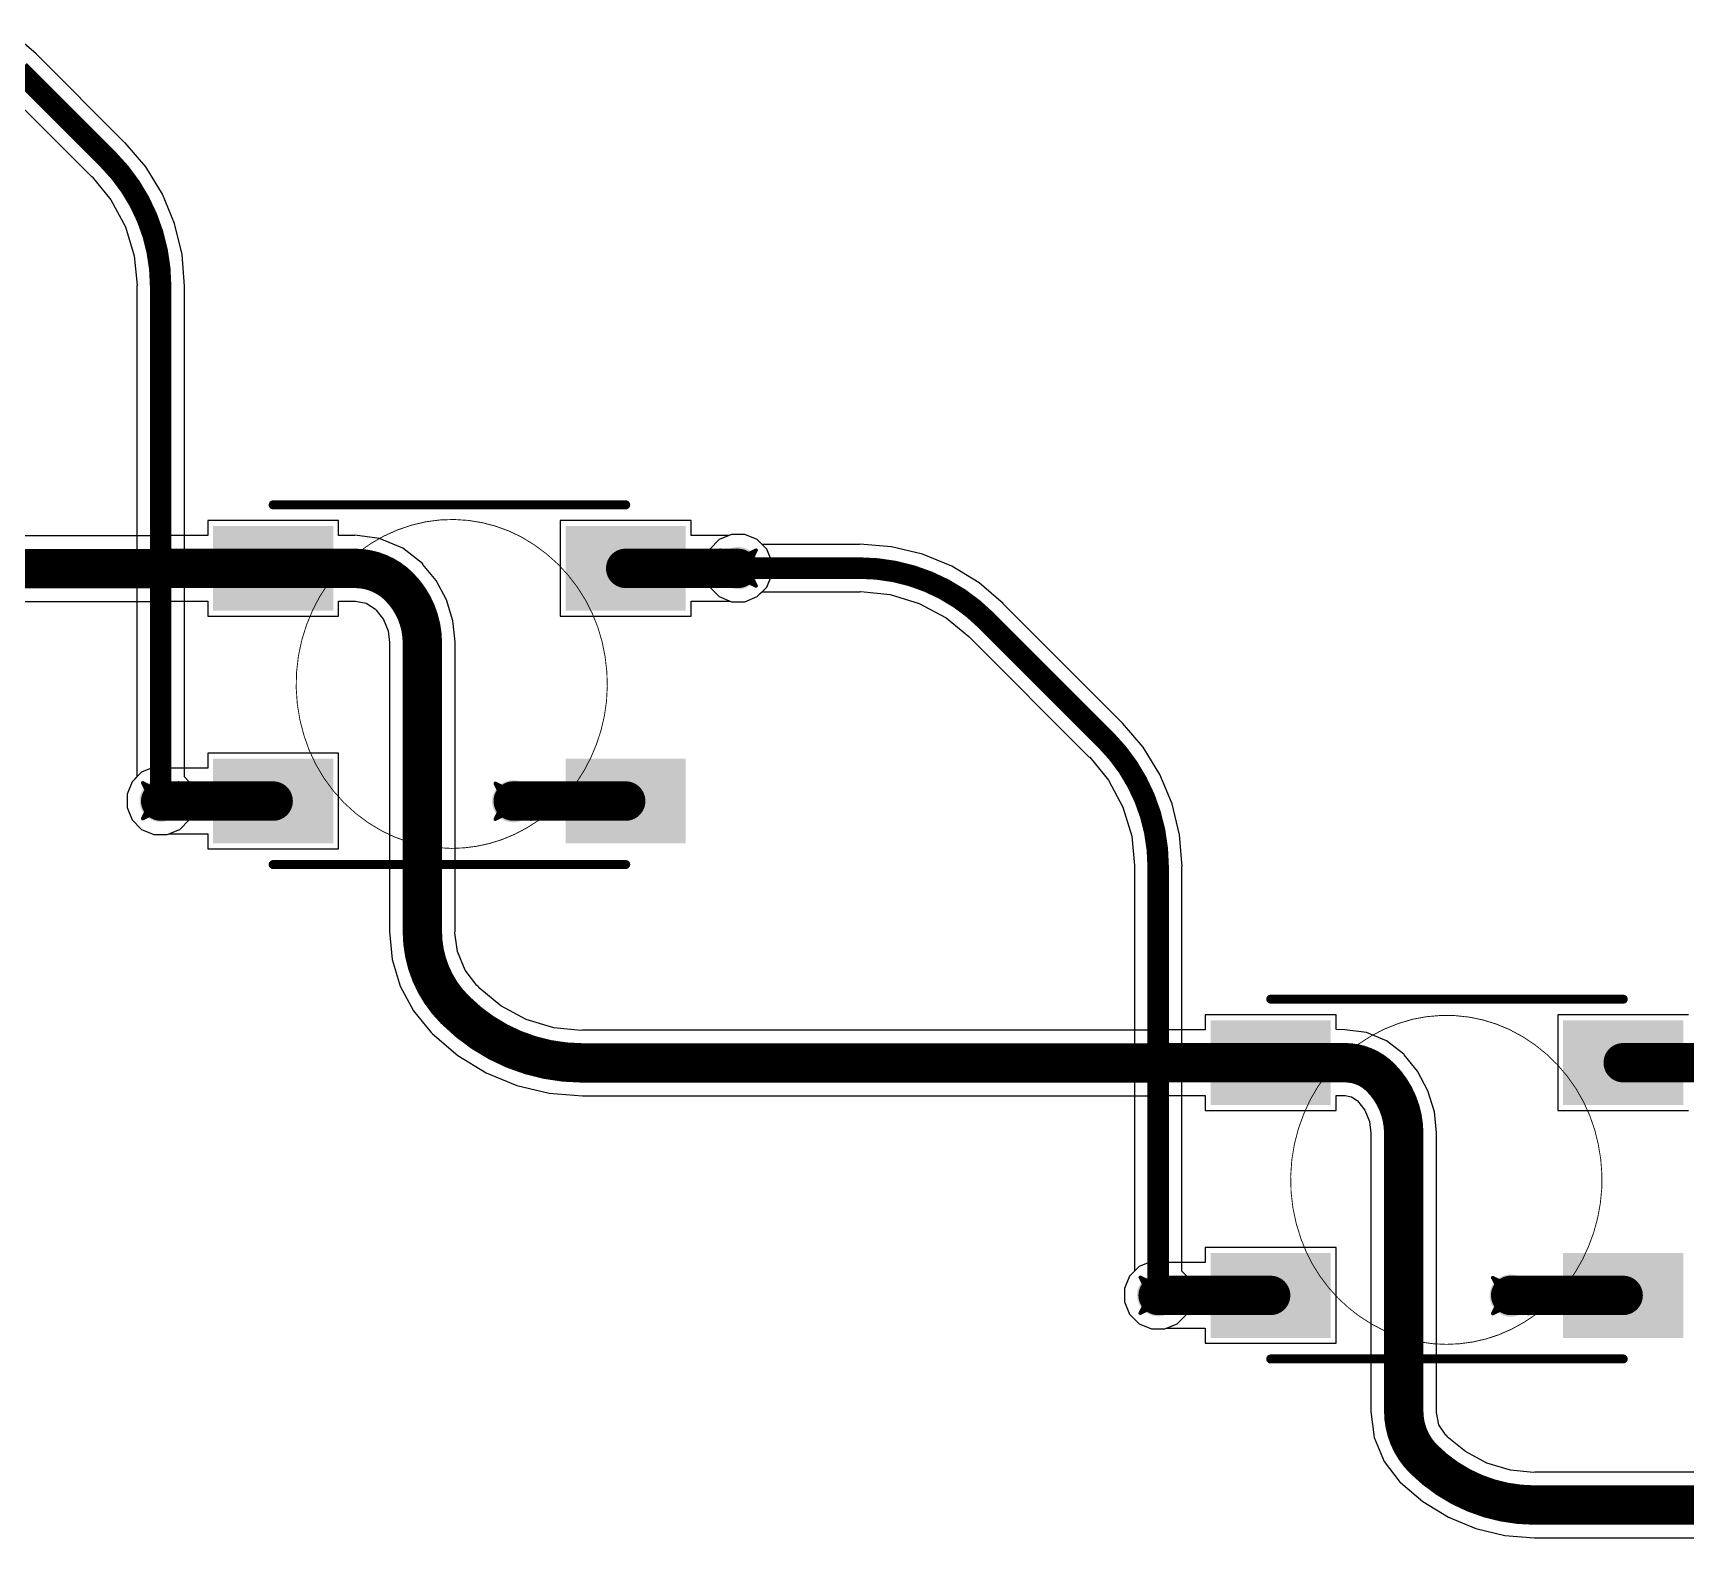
# Model space of a CAD drawing. Header units: inches. Extents: x -11 to 1110, y -7 to 455.
# Drawn here: x 523.94 to 547.38, y 185.82 to 207.16 of the extents above; entities that cross this region are included whole.
import ezdxf

# ---------------------------------------------------------------- set-up
doc = ezdxf.new("R2010")
doc.units = ezdxf.units.IN
for name, color, linetype in [('Bottom Layer', 5, 'Continuous'), ('Drill Drawing', 1, 'Continuous'), ('Mechanical 7', 56, 'Continuous'), ('Top Layer', 1, 'Continuous'), ('Top Overlay', 2, 'Continuous'), ('Top Paste', 8, 'Continuous'), ('Top Solder', 216, 'Continuous'), ('Via Holes', 16, 'Continuous')]:
    doc.layers.add(name, color=color, linetype=linetype)

msp = doc.modelspace()

# ---------------------------------------------------------------- hatches: boundary and pattern name
at = {"layer": 'Bottom Layer'}
h = msp.add_hatch(color=5, dxfattribs=at)
edge = h.paths.add_edge_path()
edge.add_arc((533.943, 199.577), 0.3, 0, 360)
h = msp.add_hatch(color=5, dxfattribs=at)
edge = h.paths.add_edge_path()
edge.add_arc((525.751, 196.277), 0.3, 0, 360)
h = msp.add_hatch(color=5, dxfattribs=at)
edge = h.paths.add_edge_path()
edge.add_arc((530.751, 196.27), 0.3, 0, 360)
h = msp.add_hatch(color=5, dxfattribs=at)
edge = h.paths.add_edge_path()
edge.add_arc((539.899, 189.266), 0.3, 0, 360)
h = msp.add_hatch(color=5, dxfattribs=at)
edge = h.paths.add_edge_path()
edge.add_arc((544.899, 189.26), 0.3, 0, 360)
at = {"layer": 'Top Layer'}
for points in [[(526.597, 200.073), (528.097, 200.073), (528.097, 199.073), (526.597, 199.073)], [(533.097, 199.073), (531.597, 199.073), (531.597, 200.073), (533.097, 200.073)], [(526.597, 196.773), (528.097, 196.773), (528.097, 195.773), (526.597, 195.773)], [(531.597, 196.773), (533.097, 196.773), (533.097, 195.773), (531.597, 195.773)], [(540.745, 193.063), (542.245, 193.063), (542.245, 192.063), (540.745, 192.063)], [(547.245, 192.063), (545.745, 192.063), (545.745, 193.063), (547.245, 193.063)], [(540.745, 189.763), (542.245, 189.763), (542.245, 188.763), (540.745, 188.763)], [(545.745, 189.763), (547.245, 189.763), (547.245, 188.763), (545.745, 188.763)]]:
    msp.add_hatch(color=1, dxfattribs=at).paths.add_polyline_path(points)
h = msp.add_hatch(color=1, dxfattribs=at)
edge = h.paths.add_edge_path()
edge.add_arc((533.943, 199.577), 0.3, 0, 360)
h = msp.add_hatch(color=1, dxfattribs=at)
edge = h.paths.add_edge_path()
edge.add_arc((525.751, 196.277), 0.3, 0, 360)
h = msp.add_hatch(color=1, dxfattribs=at)
edge = h.paths.add_edge_path()
edge.add_arc((530.751, 196.27), 0.3, 0, 360)
h = msp.add_hatch(color=1, dxfattribs=at)
edge = h.paths.add_edge_path()
edge.add_arc((539.899, 189.266), 0.3, 0, 360)
h = msp.add_hatch(color=1, dxfattribs=at)
edge = h.paths.add_edge_path()
edge.add_arc((544.899, 189.26), 0.3, 0, 360)
at = {"layer": 'Top Paste'}
for points in [[(526.597, 200.073), (528.097, 200.073), (528.097, 199.073), (526.597, 199.073)], [(533.097, 199.073), (531.597, 199.073), (531.597, 200.073), (533.097, 200.073)], [(526.597, 196.773), (528.097, 196.773), (528.097, 195.773), (526.597, 195.773)], [(531.597, 196.773), (533.097, 196.773), (533.097, 195.773), (531.597, 195.773)], [(540.745, 193.063), (542.245, 193.063), (542.245, 192.063), (540.745, 192.063)], [(547.245, 192.063), (545.745, 192.063), (545.745, 193.063), (547.245, 193.063)], [(540.745, 189.763), (542.245, 189.763), (542.245, 188.763), (540.745, 188.763)], [(545.745, 189.763), (547.245, 189.763), (547.245, 188.763), (545.745, 188.763)]]:
    msp.add_hatch(color=8, dxfattribs=at).paths.add_polyline_path(points)
at = {"layer": 'Top Solder'}
for points in [[(526.495, 200.175), (528.199, 200.175), (528.199, 198.972), (526.495, 198.972)], [(533.199, 198.972), (531.495, 198.972), (531.495, 200.175), (533.199, 200.175)], [(526.495, 196.875), (528.199, 196.875), (528.199, 195.672), (526.495, 195.672)], [(531.495, 196.875), (533.199, 196.875), (533.199, 195.672), (531.495, 195.672)], [(540.643, 193.165), (542.346, 193.165), (542.346, 191.961), (540.643, 191.961)], [(547.346, 191.961), (545.643, 191.961), (545.643, 193.165), (547.346, 193.165)], [(540.643, 189.865), (542.346, 189.865), (542.346, 188.661), (540.643, 188.661)], [(545.643, 189.865), (547.346, 189.865), (547.346, 188.661), (545.643, 188.661)]]:
    msp.add_hatch(color=216, dxfattribs=at).paths.add_polyline_path(points)
at = {"layer": 'Via Holes'}
h = msp.add_hatch(color=7, dxfattribs=at)
edge = h.paths.add_edge_path()
edge.add_arc((533.943, 199.577), 0.15, 0, 360)
h = msp.add_hatch(color=7, dxfattribs=at)
edge = h.paths.add_edge_path()
edge.add_arc((525.751, 196.277), 0.15, 0, 360)
h = msp.add_hatch(color=7, dxfattribs=at)
edge = h.paths.add_edge_path()
edge.add_arc((530.751, 196.27), 0.15, 0, 360)
h = msp.add_hatch(color=7, dxfattribs=at)
edge = h.paths.add_edge_path()
edge.add_arc((539.899, 189.266), 0.15, 0, 360)
h = msp.add_hatch(color=7, dxfattribs=at)
edge = h.paths.add_edge_path()
edge.add_arc((544.899, 189.26), 0.15, 0, 360)

# ---------------------------------------------------------------- linework, layer by layer
at = {"layer": 'Bottom Layer'}
for p, q in [((523.986, 206.87), (523.643, 207.164)), ((523.984, 206.869), (523.986, 206.87)), ((525.245, 205.608), (523.984, 206.869)), ((523.508, 206.393), (524.769, 205.132)), ((525.247, 205.609), (525.245, 205.608)), ((525.541, 205.266), (525.247, 205.609)), ((524.769, 205.132), (524.782, 205.123)), ((525.777, 204.881), (525.541, 205.266)), ((524.782, 205.123), (525.047, 204.8)), ((525.047, 204.8), (525.251, 204.418)), ((525.95, 204.463), (525.777, 204.881)), ((526.055, 204.024), (525.95, 204.463)), ((525.251, 204.418), (525.377, 204.004)), ((525.377, 204.004), (525.418, 203.588)), ((526.09, 203.574), (526.055, 204.024)), ((525.418, 203.588), (525.415, 203.574)), ((525.415, 203.574), (525.415, 196.616)), ((526.088, 196.616), (526.088, 203.574)), ((526.088, 203.574), (526.09, 203.574)), ((533.672, 199.982), (533.538, 199.847)), ((533.848, 200.055), (533.672, 199.982)), ((534.038, 200.055), (533.848, 200.055)), ((534.213, 199.982), (534.038, 200.055)), ((534.282, 199.913), (534.213, 199.982)), ((533.538, 199.847), (533.465, 199.672)), ((535.666, 199.913), (534.282, 199.913)), ((536.117, 199.88), (535.666, 199.916)), ((535.666, 199.916), (535.666, 199.913)), ((536.556, 199.775), (536.117, 199.88)), ((536.973, 199.602), (536.556, 199.775)), ((533.465, 199.672), (533.465, 199.482)), ((537.359, 199.366), (536.973, 199.602)), ((533.465, 199.482), (533.538, 199.306)), ((533.538, 199.306), (533.672, 199.172)), ((537.702, 199.073), (537.359, 199.366)), ((533.672, 199.172), (533.848, 199.099)), ((533.848, 199.099), (534.038, 199.099)), ((534.038, 199.099), (534.213, 199.172)), ((534.213, 199.172), (534.282, 199.24)), ((534.282, 199.24), (535.666, 199.24)), ((535.666, 199.24), (535.681, 199.243)), ((535.681, 199.243), (536.097, 199.202)), ((536.097, 199.202), (536.511, 199.076)), ((536.511, 199.076), (536.893, 198.872)), ((537.7, 199.071), (537.702, 199.073)), ((539.393, 197.378), (537.7, 199.071)), ((536.893, 198.872), (537.216, 198.607)), ((537.216, 198.607), (537.224, 198.595)), ((537.224, 198.595), (538.917, 196.902)), ((539.395, 197.38), (539.393, 197.378)), ((539.688, 197.036), (539.395, 197.38)), ((539.924, 196.651), (539.688, 197.036)), ((538.917, 196.902), (538.93, 196.894)), ((538.93, 196.894), (539.195, 196.57)), ((525.346, 196.547), (525.274, 196.372)), ((525.415, 196.616), (525.346, 196.547)), ((526.156, 196.547), (526.088, 196.616)), ((526.229, 196.372), (526.156, 196.547)), ((539.195, 196.57), (539.399, 196.189)), ((540.097, 196.234), (539.924, 196.651)), ((525.274, 196.372), (525.274, 196.182)), ((526.229, 196.182), (526.229, 196.372)), ((540.203, 195.794), (540.097, 196.234)), ((525.274, 196.182), (525.346, 196.006)), ((525.346, 196.006), (525.481, 195.872)), ((526.022, 195.872), (526.156, 196.006)), ((526.156, 196.006), (526.229, 196.182)), ((539.399, 196.189), (539.524, 195.775)), ((525.481, 195.872), (525.656, 195.799)), ((525.656, 195.799), (525.846, 195.799)), ((525.846, 195.799), (526.022, 195.872)), ((539.524, 195.775), (539.565, 195.359)), ((540.238, 195.344), (540.203, 195.794)), ((539.565, 195.359), (539.562, 195.344)), ((539.562, 195.344), (539.562, 189.605)), ((540.236, 189.605), (540.236, 195.344)), ((540.236, 195.344), (540.238, 195.344)), ((539.494, 189.537), (539.421, 189.361)), ((539.562, 189.605), (539.494, 189.537)), ((540.304, 189.537), (540.236, 189.605)), ((540.377, 189.361), (540.304, 189.537)), ((539.421, 189.361), (539.421, 189.171)), ((540.377, 189.171), (540.377, 189.361)), ((539.421, 189.171), (539.494, 188.996)), ((539.494, 188.996), (539.629, 188.861)), ((540.17, 188.861), (540.304, 188.996)), ((540.304, 188.996), (540.377, 189.171)), ((539.629, 188.861), (539.804, 188.789)), ((539.804, 188.789), (539.994, 188.789)), ((539.994, 188.789), (540.17, 188.861))]:
    msp.add_line(p, q, dxfattribs=at)
for points in [[(523.746, 206.631, 0.305, 0.305, 0), (525.007, 205.37, 0.305, 0.305, 0)], [(525.007, 205.37, 0.305, 0.305, -0.198912), (525.751, 203.574, 0.305, 0.305, 0)], [(525.751, 196.277, 0.305, 0.305, 0), (525.751, 203.574, 0.305, 0.305, 0)], [(533.943, 199.577, 0.305, 0.305, 0), (535.666, 199.577, 0.305, 0.305, 0)], [(535.666, 199.577, 0.305, 0.305, -0.198912), (537.462, 198.833, 0.305, 0.305, 0)], [(537.462, 198.833, 0.305, 0.305, 0), (539.155, 197.14, 0.305, 0.305, 0)], [(539.155, 197.14, 0.305, 0.305, -0.198912), (539.899, 195.344, 0.305, 0.305, 0)], [(539.899, 189.266, 0.305, 0.305, 0), (539.899, 195.344, 0.305, 0.305, 0)]]:
    msp.add_lwpolyline(points, format="xyseb", dxfattribs=at)
for points in [[(524.931, 205.37, 0.152, 0.152, 1), (525.084, 205.37, 0.152, 0.152, 1)], [(524.931, 205.37, 0.152, 0.152, 1), (525.084, 205.37, 0.152, 0.152, 1)], [(525.675, 203.574, 0.152, 0.152, 1), (525.828, 203.574, 0.152, 0.152, 1)], [(525.675, 203.574, 0.152, 0.152, 1), (525.828, 203.574, 0.152, 0.152, 1)], [(533.866, 199.577, 0.152, 0.152, 1), (534.019, 199.577, 0.152, 0.152, 1)], [(535.59, 199.577, 0.152, 0.152, 1), (535.743, 199.577, 0.152, 0.152, 1)], [(535.59, 199.577, 0.152, 0.152, 1), (535.743, 199.577, 0.152, 0.152, 1)], [(537.386, 198.833, 0.152, 0.152, 1), (537.539, 198.833, 0.152, 0.152, 1)], [(537.386, 198.833, 0.152, 0.152, 1), (537.539, 198.833, 0.152, 0.152, 1)], [(539.079, 197.14, 0.152, 0.152, 1), (539.231, 197.14, 0.152, 0.152, 1)], [(539.079, 197.14, 0.152, 0.152, 1), (539.231, 197.14, 0.152, 0.152, 1)], [(525.675, 196.277, 0.152, 0.152, 1), (525.828, 196.277, 0.152, 0.152, 1)], [(539.823, 195.344, 0.152, 0.152, 1), (539.975, 195.344, 0.152, 0.152, 1)], [(539.823, 195.344, 0.152, 0.152, 1), (539.975, 195.344, 0.152, 0.152, 1)], [(539.823, 189.266, 0.152, 0.152, 1), (539.975, 189.266, 0.152, 0.152, 1)]]:
    msp.add_lwpolyline(points, format="xyseb", close=True, dxfattribs=at)
at = {"layer": 'Drill Drawing'}
for points in [[(533.689, 199.831, 0.0508, 0.0508, 0), (533.943, 199.704, 0.0508, 0.0508, 0)], [(533.689, 199.831, 0.0508, 0.0508, 0), (533.816, 199.577, 0.0508, 0.0508, 0)], [(533.943, 199.704, 0.0508, 0.0508, 0), (534.197, 199.831, 0.0508, 0.0508, 0)], [(534.07, 199.577, 0.0508, 0.0508, 0), (534.197, 199.831, 0.0508, 0.0508, 0)], [(533.689, 199.323, 0.0508, 0.0508, 0), (533.816, 199.577, 0.0508, 0.0508, 0)], [(534.07, 199.577, 0.0508, 0.0508, 0), (534.197, 199.323, 0.0508, 0.0508, 0)], [(533.689, 199.323, 0.0508, 0.0508, 0), (533.943, 199.45, 0.0508, 0.0508, 0)], [(533.943, 199.45, 0.0508, 0.0508, 0), (534.197, 199.323, 0.0508, 0.0508, 0)], [(525.497, 196.531, 0.0508, 0.0508, 0), (525.751, 196.404, 0.0508, 0.0508, 0)], [(525.497, 196.531, 0.0508, 0.0508, 0), (525.624, 196.277, 0.0508, 0.0508, 0)], [(525.751, 196.404, 0.0508, 0.0508, 0), (526.005, 196.531, 0.0508, 0.0508, 0)], [(525.878, 196.277, 0.0508, 0.0508, 0), (526.005, 196.531, 0.0508, 0.0508, 0)], [(530.497, 196.524, 0.0508, 0.0508, 0), (530.751, 196.397, 0.0508, 0.0508, 0)], [(530.497, 196.524, 0.0508, 0.0508, 0), (530.624, 196.27, 0.0508, 0.0508, 0)], [(530.751, 196.397, 0.0508, 0.0508, 0), (531.005, 196.524, 0.0508, 0.0508, 0)], [(530.878, 196.27, 0.0508, 0.0508, 0), (531.005, 196.524, 0.0508, 0.0508, 0)], [(525.497, 196.023, 0.0508, 0.0508, 0), (525.624, 196.277, 0.0508, 0.0508, 0)], [(525.878, 196.277, 0.0508, 0.0508, 0), (526.005, 196.023, 0.0508, 0.0508, 0)], [(530.497, 196.016, 0.0508, 0.0508, 0), (530.624, 196.27, 0.0508, 0.0508, 0)], [(530.878, 196.27, 0.0508, 0.0508, 0), (531.005, 196.016, 0.0508, 0.0508, 0)], [(525.497, 196.023, 0.0508, 0.0508, 0), (525.751, 196.15, 0.0508, 0.0508, 0)], [(525.751, 196.15, 0.0508, 0.0508, 0), (526.005, 196.023, 0.0508, 0.0508, 0)], [(530.497, 196.016, 0.0508, 0.0508, 0), (530.751, 196.143, 0.0508, 0.0508, 0)], [(530.751, 196.143, 0.0508, 0.0508, 0), (531.005, 196.016, 0.0508, 0.0508, 0)], [(539.645, 189.52, 0.0508, 0.0508, 0), (539.899, 189.393, 0.0508, 0.0508, 0)], [(539.645, 189.52, 0.0508, 0.0508, 0), (539.772, 189.266, 0.0508, 0.0508, 0)], [(539.899, 189.393, 0.0508, 0.0508, 0), (540.153, 189.52, 0.0508, 0.0508, 0)], [(540.026, 189.266, 0.0508, 0.0508, 0), (540.153, 189.52, 0.0508, 0.0508, 0)], [(544.645, 189.514, 0.0508, 0.0508, 0), (544.899, 189.387, 0.0508, 0.0508, 0)], [(544.645, 189.514, 0.0508, 0.0508, 0), (544.772, 189.26, 0.0508, 0.0508, 0)], [(544.899, 189.387, 0.0508, 0.0508, 0), (545.153, 189.514, 0.0508, 0.0508, 0)], [(545.026, 189.26, 0.0508, 0.0508, 0), (545.153, 189.514, 0.0508, 0.0508, 0)], [(539.645, 189.012, 0.0508, 0.0508, 0), (539.772, 189.266, 0.0508, 0.0508, 0)], [(540.026, 189.266, 0.0508, 0.0508, 0), (540.153, 189.012, 0.0508, 0.0508, 0)], [(544.645, 189.006, 0.0508, 0.0508, 0), (544.772, 189.26, 0.0508, 0.0508, 0)], [(545.026, 189.26, 0.0508, 0.0508, 0), (545.153, 189.006, 0.0508, 0.0508, 0)], [(539.645, 189.012, 0.0508, 0.0508, 0), (539.899, 189.139, 0.0508, 0.0508, 0)], [(539.899, 189.139, 0.0508, 0.0508, 0), (540.153, 189.012, 0.0508, 0.0508, 0)], [(544.645, 189.006, 0.0508, 0.0508, 0), (544.899, 189.133, 0.0508, 0.0508, 0)], [(544.899, 189.133, 0.0508, 0.0508, 0), (545.153, 189.006, 0.0508, 0.0508, 0)]]:
    msp.add_lwpolyline(points, format="xyseb", dxfattribs=at)
for points in [[(533.676, 199.831, 0.0254, 0.0254, 1), (533.701, 199.831, 0.0254, 0.0254, 1)], [(533.676, 199.831, 0.0254, 0.0254, 1), (533.701, 199.831, 0.0254, 0.0254, 1)], [(534.184, 199.831, 0.0254, 0.0254, 1), (534.209, 199.831, 0.0254, 0.0254, 1)], [(534.184, 199.831, 0.0254, 0.0254, 1), (534.209, 199.831, 0.0254, 0.0254, 1)], [(533.803, 199.577, 0.0254, 0.0254, 1), (533.828, 199.577, 0.0254, 0.0254, 1)], [(533.803, 199.577, 0.0254, 0.0254, 1), (533.828, 199.577, 0.0254, 0.0254, 1)], [(533.93, 199.704, 0.0254, 0.0254, 1), (533.955, 199.704, 0.0254, 0.0254, 1)], [(533.93, 199.704, 0.0254, 0.0254, 1), (533.955, 199.704, 0.0254, 0.0254, 1)], [(534.057, 199.577, 0.0254, 0.0254, 1), (534.082, 199.577, 0.0254, 0.0254, 1)], [(534.057, 199.577, 0.0254, 0.0254, 1), (534.082, 199.577, 0.0254, 0.0254, 1)], [(533.676, 199.323, 0.0254, 0.0254, 1), (533.701, 199.323, 0.0254, 0.0254, 1)], [(533.676, 199.323, 0.0254, 0.0254, 1), (533.701, 199.323, 0.0254, 0.0254, 1)], [(533.93, 199.45, 0.0254, 0.0254, 1), (533.955, 199.45, 0.0254, 0.0254, 1)], [(533.93, 199.45, 0.0254, 0.0254, 1), (533.955, 199.45, 0.0254, 0.0254, 1)], [(534.184, 199.323, 0.0254, 0.0254, 1), (534.209, 199.323, 0.0254, 0.0254, 1)], [(534.184, 199.323, 0.0254, 0.0254, 1), (534.209, 199.323, 0.0254, 0.0254, 1)], [(525.485, 196.531, 0.0254, 0.0254, 1), (525.51, 196.531, 0.0254, 0.0254, 1)], [(525.485, 196.531, 0.0254, 0.0254, 1), (525.51, 196.531, 0.0254, 0.0254, 1)], [(525.993, 196.531, 0.0254, 0.0254, 1), (526.018, 196.531, 0.0254, 0.0254, 1)], [(525.993, 196.531, 0.0254, 0.0254, 1), (526.018, 196.531, 0.0254, 0.0254, 1)], [(530.485, 196.524, 0.0254, 0.0254, 1), (530.51, 196.524, 0.0254, 0.0254, 1)], [(530.485, 196.524, 0.0254, 0.0254, 1), (530.51, 196.524, 0.0254, 0.0254, 1)], [(530.993, 196.524, 0.0254, 0.0254, 1), (531.018, 196.524, 0.0254, 0.0254, 1)], [(530.993, 196.524, 0.0254, 0.0254, 1), (531.018, 196.524, 0.0254, 0.0254, 1)], [(525.612, 196.277, 0.0254, 0.0254, 1), (525.637, 196.277, 0.0254, 0.0254, 1)], [(525.612, 196.277, 0.0254, 0.0254, 1), (525.637, 196.277, 0.0254, 0.0254, 1)], [(525.739, 196.404, 0.0254, 0.0254, 1), (525.764, 196.404, 0.0254, 0.0254, 1)], [(525.739, 196.404, 0.0254, 0.0254, 1), (525.764, 196.404, 0.0254, 0.0254, 1)], [(525.866, 196.277, 0.0254, 0.0254, 1), (525.891, 196.277, 0.0254, 0.0254, 1)], [(525.866, 196.277, 0.0254, 0.0254, 1), (525.891, 196.277, 0.0254, 0.0254, 1)], [(530.612, 196.27, 0.0254, 0.0254, 1), (530.637, 196.27, 0.0254, 0.0254, 1)], [(530.612, 196.27, 0.0254, 0.0254, 1), (530.637, 196.27, 0.0254, 0.0254, 1)], [(530.739, 196.397, 0.0254, 0.0254, 1), (530.764, 196.397, 0.0254, 0.0254, 1)], [(530.739, 196.397, 0.0254, 0.0254, 1), (530.764, 196.397, 0.0254, 0.0254, 1)], [(530.866, 196.27, 0.0254, 0.0254, 1), (530.891, 196.27, 0.0254, 0.0254, 1)], [(530.866, 196.27, 0.0254, 0.0254, 1), (530.891, 196.27, 0.0254, 0.0254, 1)], [(525.485, 196.023, 0.0254, 0.0254, 1), (525.51, 196.023, 0.0254, 0.0254, 1)], [(525.485, 196.023, 0.0254, 0.0254, 1), (525.51, 196.023, 0.0254, 0.0254, 1)], [(525.739, 196.15, 0.0254, 0.0254, 1), (525.764, 196.15, 0.0254, 0.0254, 1)], [(525.739, 196.15, 0.0254, 0.0254, 1), (525.764, 196.15, 0.0254, 0.0254, 1)], [(525.993, 196.023, 0.0254, 0.0254, 1), (526.018, 196.023, 0.0254, 0.0254, 1)], [(525.993, 196.023, 0.0254, 0.0254, 1), (526.018, 196.023, 0.0254, 0.0254, 1)], [(530.485, 196.016, 0.0254, 0.0254, 1), (530.51, 196.016, 0.0254, 0.0254, 1)], [(530.485, 196.016, 0.0254, 0.0254, 1), (530.51, 196.016, 0.0254, 0.0254, 1)], [(530.739, 196.143, 0.0254, 0.0254, 1), (530.764, 196.143, 0.0254, 0.0254, 1)], [(530.739, 196.143, 0.0254, 0.0254, 1), (530.764, 196.143, 0.0254, 0.0254, 1)], [(530.993, 196.016, 0.0254, 0.0254, 1), (531.018, 196.016, 0.0254, 0.0254, 1)], [(530.993, 196.016, 0.0254, 0.0254, 1), (531.018, 196.016, 0.0254, 0.0254, 1)], [(539.632, 189.52, 0.0254, 0.0254, 1), (539.658, 189.52, 0.0254, 0.0254, 1)], [(539.632, 189.52, 0.0254, 0.0254, 1), (539.658, 189.52, 0.0254, 0.0254, 1)], [(539.886, 189.393, 0.0254, 0.0254, 1), (539.912, 189.393, 0.0254, 0.0254, 1)], [(539.886, 189.393, 0.0254, 0.0254, 1), (539.912, 189.393, 0.0254, 0.0254, 1)], [(540.14, 189.52, 0.0254, 0.0254, 1), (540.166, 189.52, 0.0254, 0.0254, 1)], [(540.14, 189.52, 0.0254, 0.0254, 1), (540.166, 189.52, 0.0254, 0.0254, 1)], [(544.632, 189.514, 0.0254, 0.0254, 1), (544.658, 189.514, 0.0254, 0.0254, 1)], [(544.632, 189.514, 0.0254, 0.0254, 1), (544.658, 189.514, 0.0254, 0.0254, 1)], [(545.14, 189.514, 0.0254, 0.0254, 1), (545.166, 189.514, 0.0254, 0.0254, 1)], [(545.14, 189.514, 0.0254, 0.0254, 1), (545.166, 189.514, 0.0254, 0.0254, 1)], [(539.759, 189.266, 0.0254, 0.0254, 1), (539.785, 189.266, 0.0254, 0.0254, 1)], [(539.759, 189.266, 0.0254, 0.0254, 1), (539.785, 189.266, 0.0254, 0.0254, 1)], [(540.013, 189.266, 0.0254, 0.0254, 1), (540.039, 189.266, 0.0254, 0.0254, 1)], [(540.013, 189.266, 0.0254, 0.0254, 1), (540.039, 189.266, 0.0254, 0.0254, 1)], [(544.759, 189.26, 0.0254, 0.0254, 1), (544.785, 189.26, 0.0254, 0.0254, 1)], [(544.759, 189.26, 0.0254, 0.0254, 1), (544.785, 189.26, 0.0254, 0.0254, 1)], [(544.886, 189.387, 0.0254, 0.0254, 1), (544.912, 189.387, 0.0254, 0.0254, 1)], [(544.886, 189.387, 0.0254, 0.0254, 1), (544.912, 189.387, 0.0254, 0.0254, 1)], [(545.013, 189.26, 0.0254, 0.0254, 1), (545.039, 189.26, 0.0254, 0.0254, 1)], [(545.013, 189.26, 0.0254, 0.0254, 1), (545.039, 189.26, 0.0254, 0.0254, 1)], [(539.632, 189.012, 0.0254, 0.0254, 1), (539.658, 189.012, 0.0254, 0.0254, 1)], [(539.632, 189.012, 0.0254, 0.0254, 1), (539.658, 189.012, 0.0254, 0.0254, 1)], [(539.886, 189.139, 0.0254, 0.0254, 1), (539.912, 189.139, 0.0254, 0.0254, 1)], [(539.886, 189.139, 0.0254, 0.0254, 1), (539.912, 189.139, 0.0254, 0.0254, 1)], [(540.14, 189.012, 0.0254, 0.0254, 1), (540.166, 189.012, 0.0254, 0.0254, 1)], [(540.14, 189.012, 0.0254, 0.0254, 1), (540.166, 189.012, 0.0254, 0.0254, 1)], [(544.632, 189.006, 0.0254, 0.0254, 1), (544.658, 189.006, 0.0254, 0.0254, 1)], [(544.632, 189.006, 0.0254, 0.0254, 1), (544.658, 189.006, 0.0254, 0.0254, 1)], [(544.886, 189.133, 0.0254, 0.0254, 1), (544.912, 189.133, 0.0254, 0.0254, 1)], [(544.886, 189.133, 0.0254, 0.0254, 1), (544.912, 189.133, 0.0254, 0.0254, 1)], [(545.14, 189.006, 0.0254, 0.0254, 1), (545.166, 189.006, 0.0254, 0.0254, 1)], [(545.14, 189.006, 0.0254, 0.0254, 1), (545.166, 189.006, 0.0254, 0.0254, 1)]]:
    msp.add_lwpolyline(points, format="xyseb", close=True, dxfattribs=at)
at = {"layer": 'Mechanical 7'}
for points in [[(527.908, 198.982, 0.0127, 0.0127, -0.243193), (529.515, 200.234, 0.0127, 0.0127, 0)], [(529.515, 200.234, 0.0127, 0.0127, -0.169007), (530.869, 200.017, 0.0127, 0.0127, 0)], [(530.869, 200.017, 0.0127, 0.0127, -0.234516), (532.055, 198.319, 0.0127, 0.0127, 0)], [(527.785, 197.2, 0.0127, 0.0127, -0.188259), (527.908, 198.982, 0.0127, 0.0127, 0)], [(532.055, 198.319, 0.0127, 0.0127, -0.15212), (531.852, 196.888, 0.0127, 0.0127, 0)], [(528.887, 195.85, 0.0127, 0.0127, -0.198475), (527.785, 197.2, 0.0127, 0.0127, 0)], [(531.852, 196.888, 0.0127, 0.0127, -0.199389), (530.587, 195.725, 0.0127, 0.0127, 0)], [(529.878, 195.602, 0.0127, 0.0127, -0.122714), (528.887, 195.85, 0.0127, 0.0127, 0)], [(530.587, 195.725, 0.0127, 0.0127, -0.08608), (529.878, 195.602, 0.0127, 0.0127, 0)], [(541.967, 191.844, 0.0127, 0.0127, -0.242113), (543.513, 193.18, 0.0127, 0.0127, 0)], [(543.513, 193.18, 0.0127, 0.0127, -0.168872), (544.878, 193.035, 0.0127, 0.0127, 0)], [(544.878, 193.035, 0.0127, 0.0127, -0.236755), (546.142, 191.402, 0.0127, 0.0127, 0)], [(541.927, 190.059, 0.0127, 0.0127, -0.188743), (541.967, 191.844, 0.0127, 0.0127, 0)], [(546.142, 191.402, 0.0127, 0.0127, -0.151593), (546.004, 189.96, 0.0127, 0.0127, 0)], [(543.094, 188.769, 0.0127, 0.0127, -0.199439), (541.927, 190.059, 0.0127, 0.0127, 0)], [(546.004, 189.96, 0.0127, 0.0127, -0.208086), (544.727, 188.704, 0.0127, 0.0127, 0)], [(543.986, 188.569, 0.0127, 0.0127, -0.109224), (543.094, 188.769, 0.0127, 0.0127, 0)], [(544.727, 188.704, 0.0127, 0.0127, -0.090208), (543.986, 188.569, 0.0127, 0.0127, 0)]]:
    msp.add_lwpolyline(points, format="xyseb", dxfattribs=at)
for points in [[(529.511, 200.234, 0.00635, 0.00635, 1), (529.518, 200.234, 0.00635, 0.00635, 1)], [(529.511, 200.234, 0.00635, 0.00635, 1), (529.518, 200.234, 0.00635, 0.00635, 1)], [(530.866, 200.017, 0.00635, 0.00635, 1), (530.873, 200.017, 0.00635, 0.00635, 1)], [(530.866, 200.017, 0.00635, 0.00635, 1), (530.873, 200.017, 0.00635, 0.00635, 1)], [(527.905, 198.982, 0.00635, 0.00635, 1), (527.911, 198.982, 0.00635, 0.00635, 1)], [(527.905, 198.982, 0.00635, 0.00635, 1), (527.911, 198.982, 0.00635, 0.00635, 1)], [(532.052, 198.319, 0.00635, 0.00635, 1), (532.058, 198.319, 0.00635, 0.00635, 1)], [(532.052, 198.319, 0.00635, 0.00635, 1), (532.058, 198.319, 0.00635, 0.00635, 1)], [(527.781, 197.2, 0.00635, 0.00635, 1), (527.788, 197.2, 0.00635, 0.00635, 1)], [(527.781, 197.2, 0.00635, 0.00635, 1), (527.788, 197.2, 0.00635, 0.00635, 1)], [(531.849, 196.888, 0.00635, 0.00635, 1), (531.855, 196.888, 0.00635, 0.00635, 1)], [(531.849, 196.888, 0.00635, 0.00635, 1), (531.855, 196.888, 0.00635, 0.00635, 1)], [(528.884, 195.85, 0.00635, 0.00635, 1), (528.891, 195.85, 0.00635, 0.00635, 1)], [(528.884, 195.85, 0.00635, 0.00635, 1), (528.891, 195.85, 0.00635, 0.00635, 1)], [(529.875, 195.602, 0.00635, 0.00635, 1), (529.882, 195.602, 0.00635, 0.00635, 1)], [(529.875, 195.602, 0.00635, 0.00635, 1), (529.882, 195.602, 0.00635, 0.00635, 1)], [(530.584, 195.725, 0.00635, 0.00635, 1), (530.59, 195.725, 0.00635, 0.00635, 1)], [(530.584, 195.725, 0.00635, 0.00635, 1), (530.59, 195.725, 0.00635, 0.00635, 1)], [(543.51, 193.18, 0.00635, 0.00635, 1), (543.516, 193.18, 0.00635, 0.00635, 1)], [(543.51, 193.18, 0.00635, 0.00635, 1), (543.516, 193.18, 0.00635, 0.00635, 1)], [(544.874, 193.035, 0.00635, 0.00635, 1), (544.881, 193.035, 0.00635, 0.00635, 1)], [(544.874, 193.035, 0.00635, 0.00635, 1), (544.881, 193.035, 0.00635, 0.00635, 1)], [(541.964, 191.844, 0.00635, 0.00635, 1), (541.971, 191.844, 0.00635, 0.00635, 1)], [(541.964, 191.844, 0.00635, 0.00635, 1), (541.971, 191.844, 0.00635, 0.00635, 1)], [(546.139, 191.402, 0.00635, 0.00635, 1), (546.145, 191.402, 0.00635, 0.00635, 1)], [(546.139, 191.402, 0.00635, 0.00635, 1), (546.145, 191.402, 0.00635, 0.00635, 1)], [(541.924, 190.059, 0.00635, 0.00635, 1), (541.93, 190.059, 0.00635, 0.00635, 1)], [(541.924, 190.059, 0.00635, 0.00635, 1), (541.93, 190.059, 0.00635, 0.00635, 1)], [(546.001, 189.96, 0.00635, 0.00635, 1), (546.007, 189.96, 0.00635, 0.00635, 1)], [(546.001, 189.96, 0.00635, 0.00635, 1), (546.007, 189.96, 0.00635, 0.00635, 1)], [(543.091, 188.769, 0.00635, 0.00635, 1), (543.097, 188.769, 0.00635, 0.00635, 1)], [(543.091, 188.769, 0.00635, 0.00635, 1), (543.097, 188.769, 0.00635, 0.00635, 1)], [(543.982, 188.569, 0.00635, 0.00635, 1), (543.989, 188.569, 0.00635, 0.00635, 1)], [(543.982, 188.569, 0.00635, 0.00635, 1), (543.989, 188.569, 0.00635, 0.00635, 1)], [(544.723, 188.704, 0.00635, 0.00635, 1), (544.73, 188.704, 0.00635, 0.00635, 1)], [(544.723, 188.704, 0.00635, 0.00635, 1), (544.73, 188.704, 0.00635, 0.00635, 1)]]:
    msp.add_lwpolyline(points, format="xyseb", close=True, dxfattribs=at)
at = {"layer": 'Top Layer'}
for p, q in [((528.275, 200.251), (526.419, 200.251)), ((526.419, 200.251), (526.419, 200.04)), ((528.275, 200.04), (528.275, 200.251)), ((533.275, 200.251), (531.419, 200.251)), ((531.419, 200.251), (531.419, 198.896)), ((533.275, 200.04), (533.275, 200.251)), ((525.734, 200.036), (518.321, 200.036)), ((525.751, 200.04), (525.734, 200.036)), ((526.419, 200.04), (525.751, 200.04)), ((528.504, 200.04), (528.275, 200.04)), ((528.856, 199.996), (528.504, 200.042)), ((528.504, 200.042), (528.504, 200.04)), ((529.184, 199.86), (528.856, 199.996)), ((533.811, 200.04), (533.275, 200.04)), ((533.848, 200.055), (533.811, 200.04)), ((534.038, 200.055), (533.848, 200.055)), ((534.213, 199.982), (534.038, 200.055)), ((534.348, 199.847), (534.213, 199.982)), ((529.465, 199.644), (529.184, 199.86)), ((534.42, 199.672), (534.348, 199.847)), ((529.464, 199.642), (529.465, 199.644)), ((529.472, 199.63), (529.464, 199.642)), ((529.464, 199.642), (529.464, 199.642)), ((529.66, 199.401), (529.472, 199.63)), ((534.42, 199.482), (534.42, 199.672)), ((529.807, 199.126), (529.66, 199.401)), ((534.213, 199.172), (534.348, 199.306)), ((534.348, 199.306), (534.42, 199.482)), ((518.321, 199.104), (525.751, 199.104)), ((525.751, 199.104), (525.768, 199.107)), ((525.768, 199.107), (526.419, 199.107)), ((526.419, 199.107), (526.419, 198.896)), ((528.275, 198.896), (528.275, 199.107)), ((528.275, 199.107), (528.504, 199.107)), ((528.504, 199.107), (528.516, 199.109)), ((528.516, 199.109), (528.668, 199.079)), ((528.668, 199.079), (528.798, 198.993)), ((529.897, 198.828), (529.807, 199.126)), ((533.275, 198.896), (533.275, 199.107)), ((533.275, 199.107), (533.828, 199.107)), ((533.828, 199.107), (533.848, 199.099)), ((533.848, 199.099), (534.038, 199.099)), ((534.038, 199.099), (534.213, 199.172)), ((526.419, 198.896), (528.275, 198.896)), ((528.798, 198.993), (528.804, 198.983)), ((528.804, 198.983), (528.805, 198.983)), ((528.805, 198.983), (528.805, 198.983)), ((528.805, 198.983), (528.809, 198.98)), ((528.809, 198.98), (528.91, 198.848)), ((528.91, 198.848), (528.976, 198.689)), ((529.927, 198.531), (529.897, 198.828)), ((531.419, 198.896), (533.275, 198.896)), ((528.976, 198.689), (528.998, 198.524)), ((528.998, 198.524), (528.997, 198.518)), ((528.997, 198.518), (528.997, 194.423)), ((529.929, 198.518), (529.927, 198.531)), ((529.929, 194.423), (529.929, 198.518)), ((528.275, 196.951), (526.419, 196.951)), ((526.419, 196.951), (526.419, 196.74)), ((528.275, 195.596), (528.275, 196.951)), ((525.656, 196.755), (525.481, 196.682)), ((525.846, 196.755), (525.656, 196.755)), ((525.883, 196.74), (525.846, 196.755)), ((526.419, 196.74), (525.883, 196.74)), ((525.346, 196.547), (525.274, 196.372)), ((525.481, 196.682), (525.346, 196.547)), ((525.274, 196.372), (525.274, 196.182)), ((525.274, 196.182), (525.346, 196.006)), ((525.346, 196.006), (525.481, 195.872)), ((525.481, 195.872), (525.656, 195.799)), ((525.656, 195.799), (525.846, 195.799)), ((525.846, 195.799), (525.866, 195.807)), ((525.866, 195.807), (526.419, 195.807)), ((526.419, 195.807), (526.419, 195.596)), ((526.419, 195.596), (528.275, 195.596)), ((528.997, 194.423), (528.996, 194.423)), ((528.996, 194.423), (529.035, 194.028)), ((529.926, 194.406), (529.929, 194.423)), ((529.961, 194.138), (529.926, 194.406)), ((530.071, 193.873), (529.961, 194.138)), ((529.035, 194.028), (529.15, 193.647)), ((530.235, 193.659), (530.071, 193.873)), ((529.15, 193.647), (529.338, 193.297)), ((530.25, 193.649), (530.235, 193.659)), ((530.266, 193.633), (530.25, 193.649)), ((530.278, 193.615), (530.266, 193.633)), ((530.576, 193.37), (530.278, 193.615)), ((529.338, 193.297), (529.524, 193.07)), ((530.936, 193.178), (530.576, 193.37)), ((531.326, 193.059), (530.936, 193.178)), ((542.423, 193.241), (540.567, 193.241)), ((540.567, 193.241), (540.567, 193.029)), ((542.423, 193.034), (542.423, 193.241)), ((547.423, 193.241), (545.567, 193.241)), ((545.567, 193.241), (545.567, 191.885)), ((529.524, 193.07), (529.526, 193.067)), ((529.526, 193.067), (529.526, 193.067)), ((529.526, 193.067), (529.59, 192.989)), ((529.59, 192.989), (529.59, 192.989)), ((529.59, 192.989), (529.606, 192.974)), ((529.606, 192.974), (529.606, 192.974)), ((529.606, 192.974), (529.965, 192.667)), ((531.711, 193.022), (531.326, 193.059)), ((531.732, 193.026), (531.711, 193.022)), ((539.882, 193.026), (531.732, 193.026)), ((539.899, 193.029), (539.882, 193.026)), ((540.567, 193.029), (539.899, 193.029)), ((542.548, 193.03), (542.423, 193.034)), ((542.853, 192.99), (542.548, 193.03)), ((542.548, 193.03), (542.548, 193.03)), ((543.138, 192.872), (542.853, 192.99)), ((543.382, 192.685), (543.138, 192.872)), ((529.965, 192.667), (530.367, 192.421)), ((543.382, 192.684), (543.382, 192.685)), ((543.389, 192.673), (543.382, 192.684)), ((543.579, 192.442), (543.389, 192.673)), ((530.367, 192.421), (530.803, 192.24)), ((530.803, 192.24), (531.262, 192.13)), ((543.726, 192.166), (543.579, 192.442)), ((531.262, 192.13), (531.732, 192.093)), ((531.732, 192.093), (531.732, 192.093)), ((531.732, 192.093), (539.899, 192.093)), ((539.899, 192.093), (539.916, 192.097)), ((539.916, 192.097), (540.567, 192.097)), ((540.567, 192.097), (540.567, 191.885)), ((542.423, 191.885), (542.423, 192.097)), ((542.423, 192.097), (542.548, 192.097)), ((542.548, 192.097), (542.55, 192.097)), ((542.55, 192.097), (542.643, 192.079)), ((542.643, 192.079), (542.721, 192.027)), ((542.721, 192.027), (542.722, 192.025)), ((542.722, 192.025), (542.727, 192.021)), ((542.727, 192.021), (542.829, 191.889)), ((543.816, 191.868), (543.726, 192.166)), ((540.567, 191.885), (542.423, 191.885)), ((542.829, 191.889), (542.895, 191.729)), ((543.846, 191.57), (543.816, 191.868)), ((545.567, 191.885), (547.423, 191.885)), ((542.895, 191.729), (542.917, 191.563)), ((542.917, 191.563), (542.916, 191.557)), ((542.916, 191.557), (542.916, 187.619)), ((543.848, 191.557), (543.846, 191.57)), ((543.848, 187.619), (543.848, 191.557)), ((542.423, 189.941), (540.567, 189.941)), ((540.567, 189.941), (540.567, 189.729)), ((542.423, 188.585), (542.423, 189.941)), ((539.629, 189.671), (539.494, 189.537)), ((539.804, 189.744), (539.629, 189.671)), ((539.994, 189.744), (539.804, 189.744)), ((540.031, 189.729), (539.994, 189.744)), ((540.567, 189.729), (540.031, 189.729)), ((539.494, 189.537), (539.421, 189.361)), ((539.421, 189.361), (539.421, 189.171)), ((539.421, 189.171), (539.494, 188.996)), ((539.494, 188.996), (539.629, 188.861)), ((539.629, 188.861), (539.804, 188.789)), ((539.804, 188.789), (539.994, 188.789)), ((539.994, 188.789), (540.014, 188.797)), ((540.014, 188.797), (540.567, 188.797)), ((540.567, 188.797), (540.567, 188.585)), ((540.567, 188.585), (542.423, 188.585)), ((542.916, 187.619), (542.913, 187.619)), ((542.913, 187.619), (542.961, 187.25)), ((543.845, 187.604), (543.848, 187.619)), ((543.88, 187.43), (543.845, 187.604)), ((543.979, 187.282), (543.88, 187.43)), ((542.961, 187.25), (543.104, 186.907)), ((543.991, 187.274), (543.979, 187.282)), ((544, 187.26), (543.991, 187.274)), ((544.256, 187.05), (544, 187.26)), ((543.104, 186.907), (543.33, 186.612)), ((544.562, 186.886), (544.256, 187.05)), ((544.895, 186.786), (544.562, 186.886)), ((543.33, 186.612), (543.332, 186.614)), ((543.332, 186.614), (543.336, 186.611)), ((543.336, 186.611), (543.654, 186.34)), ((545.224, 186.753), (544.895, 186.786)), ((545.24, 186.756), (545.224, 186.753)), ((554.954, 186.756), (545.24, 186.756)), ((543.654, 186.34), (544.015, 186.119)), ((544.015, 186.119), (544.406, 185.957)), ((544.406, 185.957), (544.818, 185.858)), ((544.818, 185.858), (545.235, 185.825)), ((545.235, 185.825), (545.24, 185.824)), ((545.24, 185.824), (554.954, 185.824))]:
    msp.add_line(p, q, dxfattribs=at)
for points in [[(518.321, 199.57, 0.559, 0.559, 0), (525.751, 199.57, 0.559, 0.559, 0)], [(525.751, 199.573, 0.559, 0.559, 0), (527.347, 199.573, 0.559, 0.559, 0)], [(527.347, 199.573, 0.559, 0.559, 0), (528.504, 199.573, 0.559, 0.559, 0)], [(528.504, 199.573, 0.559, 0.559, -0.198912), (529.134, 199.313, 0.559, 0.559, 0)], [(532.347, 199.573, 0.559, 0.559, 0), (533.943, 199.573, 0.559, 0.559, 0)], [(529.134, 199.312, 0.559, 0.559, -0.198787), (529.463, 198.518, 0.559, 0.559, 0)], [(529.134, 199.313, 0.559, 0.559, -0.000121), (529.134, 199.312, 0.559, 0.559, 0)], [(529.463, 194.423, 0.559, 0.559, 0), (529.463, 198.518, 0.559, 0.559, 0)], [(525.751, 196.273, 0.559, 0.559, 0), (527.347, 196.273, 0.559, 0.559, 0)], [(530.751, 196.273, 0.559, 0.559, 0), (532.347, 196.273, 0.559, 0.559, 0)], [(529.92, 193.319, 0.559, 0.559, -0.198912), (529.463, 194.423, 0.559, 0.559, 0)], [(529.92, 193.319, 0.559, 0.559, 0), (529.936, 193.304, 0.559, 0.559, 0)], [(531.732, 192.56, 0.559, 0.559, -0.198912), (529.936, 193.304, 0.559, 0.559, 0)], [(531.732, 192.56, 0.559, 0.559, 0), (539.899, 192.56, 0.559, 0.559, 0)], [(539.899, 192.563, 0.559, 0.559, 0), (541.495, 192.563, 0.559, 0.559, 0)], [(541.495, 192.563, 0.559, 0.559, 0), (542.548, 192.563, 0.559, 0.559, 0)], [(542.548, 192.563, 0.559, 0.559, -0.198912), (543.052, 192.354, 0.559, 0.559, 0)], [(546.495, 192.563, 0.559, 0.559, 0), (548.09, 192.563, 0.559, 0.559, 0)], [(543.052, 192.354, 0.559, 0.559, -0.198912), (543.382, 191.557, 0.559, 0.559, 0)], [(543.382, 187.619, 0.559, 0.559, 0), (543.382, 191.557, 0.559, 0.559, 0)], [(539.899, 189.263, 0.559, 0.559, 0), (541.495, 189.263, 0.559, 0.559, 0)], [(544.899, 189.263, 0.559, 0.559, 0), (546.495, 189.263, 0.559, 0.559, 0)], [(543.662, 186.944, 0.559, 0.559, -0.198912), (543.382, 187.619, 0.559, 0.559, 0)], [(545.24, 186.29, 0.559, 0.559, -0.198912), (543.662, 186.944, 0.559, 0.559, 0)], [(545.24, 186.29, 0.559, 0.559, 0), (555.882, 186.29, 0.559, 0.559, 0)]]:
    msp.add_lwpolyline(points, format="xyseb", dxfattribs=at)
for points in [[(525.612, 199.573, 0.279, 0.279, 1), (525.891, 199.573, 0.279, 0.279, 1)], [(525.612, 199.57, 0.279, 0.279, 1), (525.891, 199.57, 0.279, 0.279, 1)], [(527.207, 199.573, 0.279, 0.279, 1), (527.487, 199.573, 0.279, 0.279, 1)], [(527.207, 199.573, 0.279, 0.279, 1), (527.487, 199.573, 0.279, 0.279, 1)], [(528.365, 199.573, 0.279, 0.279, 1), (528.644, 199.573, 0.279, 0.279, 1)], [(528.365, 199.573, 0.279, 0.279, 1), (528.644, 199.573, 0.279, 0.279, 1)], [(532.207, 199.573, 0.279, 0.279, 1), (532.487, 199.573, 0.279, 0.279, 1)], [(533.803, 199.573, 0.279, 0.279, 1), (534.082, 199.573, 0.279, 0.279, 1)], [(528.995, 199.312, 0.279, 0.279, 1), (529.274, 199.312, 0.279, 0.279, 1)], [(528.994, 199.313, 0.279, 0.279, 1), (529.274, 199.313, 0.279, 0.279, 1)], [(528.995, 199.312, 0.279, 0.279, 1), (529.274, 199.312, 0.279, 0.279, 1)], [(528.994, 199.313, 0.279, 0.279, 1), (529.274, 199.313, 0.279, 0.279, 1)], [(529.323, 198.518, 0.279, 0.279, 1), (529.603, 198.518, 0.279, 0.279, 1)], [(529.323, 198.518, 0.279, 0.279, 1), (529.603, 198.518, 0.279, 0.279, 1)], [(525.612, 196.273, 0.279, 0.279, 1), (525.891, 196.273, 0.279, 0.279, 1)], [(527.207, 196.273, 0.279, 0.279, 1), (527.487, 196.273, 0.279, 0.279, 1)], [(530.612, 196.273, 0.279, 0.279, 1), (530.891, 196.273, 0.279, 0.279, 1)], [(532.207, 196.273, 0.279, 0.279, 1), (532.487, 196.273, 0.279, 0.279, 1)], [(529.323, 194.423, 0.279, 0.279, 1), (529.603, 194.423, 0.279, 0.279, 1)], [(529.323, 194.423, 0.279, 0.279, 1), (529.603, 194.423, 0.279, 0.279, 1)], [(529.78, 193.319, 0.279, 0.279, 1), (530.06, 193.319, 0.279, 0.279, 1)], [(529.78, 193.319, 0.279, 0.279, 1), (530.06, 193.319, 0.279, 0.279, 1)], [(529.796, 193.304, 0.279, 0.279, 1), (530.076, 193.304, 0.279, 0.279, 1)], [(529.796, 193.304, 0.279, 0.279, 1), (530.076, 193.304, 0.279, 0.279, 1)], [(531.592, 192.56, 0.279, 0.279, 1), (531.872, 192.56, 0.279, 0.279, 1)], [(531.592, 192.56, 0.279, 0.279, 1), (531.872, 192.56, 0.279, 0.279, 1)], [(539.759, 192.563, 0.279, 0.279, 1), (540.039, 192.563, 0.279, 0.279, 1)], [(539.759, 192.56, 0.279, 0.279, 1), (540.039, 192.56, 0.279, 0.279, 1)], [(541.355, 192.563, 0.279, 0.279, 1), (541.634, 192.563, 0.279, 0.279, 1)], [(541.355, 192.563, 0.279, 0.279, 1), (541.634, 192.563, 0.279, 0.279, 1)], [(542.408, 192.563, 0.279, 0.279, 1), (542.688, 192.563, 0.279, 0.279, 1)], [(542.408, 192.563, 0.279, 0.279, 1), (542.688, 192.563, 0.279, 0.279, 1)], [(546.355, 192.563, 0.279, 0.279, 1), (546.634, 192.563, 0.279, 0.279, 1)], [(542.912, 192.354, 0.279, 0.279, 1), (543.192, 192.354, 0.279, 0.279, 1)], [(542.912, 192.354, 0.279, 0.279, 1), (543.192, 192.354, 0.279, 0.279, 1)], [(543.242, 191.557, 0.279, 0.279, 1), (543.522, 191.557, 0.279, 0.279, 1)], [(543.242, 191.557, 0.279, 0.279, 1), (543.522, 191.557, 0.279, 0.279, 1)], [(539.759, 189.263, 0.279, 0.279, 1), (540.039, 189.263, 0.279, 0.279, 1)], [(541.355, 189.263, 0.279, 0.279, 1), (541.634, 189.263, 0.279, 0.279, 1)], [(544.759, 189.263, 0.279, 0.279, 1), (545.039, 189.263, 0.279, 0.279, 1)], [(546.355, 189.263, 0.279, 0.279, 1), (546.634, 189.263, 0.279, 0.279, 1)], [(543.242, 187.619, 0.279, 0.279, 1), (543.522, 187.619, 0.279, 0.279, 1)], [(543.242, 187.619, 0.279, 0.279, 1), (543.522, 187.619, 0.279, 0.279, 1)], [(543.522, 186.944, 0.279, 0.279, 1), (543.801, 186.944, 0.279, 0.279, 1)], [(543.522, 186.944, 0.279, 0.279, 1), (543.801, 186.944, 0.279, 0.279, 1)], [(545.1, 186.29, 0.279, 0.279, 1), (545.38, 186.29, 0.279, 0.279, 1)], [(545.1, 186.29, 0.279, 0.279, 1), (545.38, 186.29, 0.279, 0.279, 1)]]:
    msp.add_lwpolyline(points, format="xyseb", close=True, dxfattribs=at)
at = {"layer": 'Top Overlay'}
for points in [[(527.347, 200.474, 0.127, 0.127, 0), (532.347, 200.474, 0.127, 0.127, 0)], [(526.291, 199.727, 0.254, 0.254, 0), (526.418, 199.6, 0.254, 0.254, 0)], [(526.291, 199.473, 0.254, 0.254, 0), (526.291, 199.727, 0.254, 0.254, 0)], [(526.291, 199.473, 0.254, 0.254, 0), (526.418, 199.6, 0.254, 0.254, 0)], [(527.347, 195.373, 0.127, 0.127, 0), (532.347, 195.373, 0.127, 0.127, 0)], [(541.495, 193.464, 0.127, 0.127, 0), (546.495, 193.464, 0.127, 0.127, 0)], [(540.439, 192.716, 0.254, 0.254, 0), (540.566, 192.589, 0.254, 0.254, 0)], [(540.439, 192.462, 0.254, 0.254, 0), (540.439, 192.716, 0.254, 0.254, 0)], [(540.439, 192.462, 0.254, 0.254, 0), (540.566, 192.589, 0.254, 0.254, 0)], [(541.495, 188.362, 0.127, 0.127, 0), (546.495, 188.362, 0.127, 0.127, 0)]]:
    msp.add_lwpolyline(points, format="xyseb", dxfattribs=at)
for points in [[(527.315, 200.474, 0.0635, 0.0635, 1), (527.379, 200.474, 0.0635, 0.0635, 1)], [(532.315, 200.474, 0.0635, 0.0635, 1), (532.379, 200.474, 0.0635, 0.0635, 1)], [(526.227, 199.727, 0.127, 0.127, 1), (526.354, 199.727, 0.127, 0.127, 1)], [(526.227, 199.727, 0.127, 0.127, 1), (526.354, 199.727, 0.127, 0.127, 1)], [(526.227, 199.473, 0.127, 0.127, 1), (526.354, 199.473, 0.127, 0.127, 1)], [(526.227, 199.473, 0.127, 0.127, 1), (526.354, 199.473, 0.127, 0.127, 1)], [(526.354, 199.6, 0.127, 0.127, 1), (526.481, 199.6, 0.127, 0.127, 1)], [(526.354, 199.6, 0.127, 0.127, 1), (526.481, 199.6, 0.127, 0.127, 1)], [(527.315, 195.373, 0.0635, 0.0635, 1), (527.379, 195.373, 0.0635, 0.0635, 1)], [(532.315, 195.373, 0.0635, 0.0635, 1), (532.379, 195.373, 0.0635, 0.0635, 1)], [(541.463, 193.464, 0.0635, 0.0635, 1), (541.527, 193.464, 0.0635, 0.0635, 1)], [(546.463, 193.464, 0.0635, 0.0635, 1), (546.527, 193.464, 0.0635, 0.0635, 1)], [(540.375, 192.716, 0.127, 0.127, 1), (540.502, 192.716, 0.127, 0.127, 1)], [(540.375, 192.716, 0.127, 0.127, 1), (540.502, 192.716, 0.127, 0.127, 1)], [(540.502, 192.589, 0.127, 0.127, 1), (540.629, 192.589, 0.127, 0.127, 1)], [(540.502, 192.589, 0.127, 0.127, 1), (540.629, 192.589, 0.127, 0.127, 1)], [(540.375, 192.462, 0.127, 0.127, 1), (540.502, 192.462, 0.127, 0.127, 1)], [(540.375, 192.462, 0.127, 0.127, 1), (540.502, 192.462, 0.127, 0.127, 1)], [(541.463, 188.362, 0.0635, 0.0635, 1), (541.527, 188.362, 0.0635, 0.0635, 1)], [(546.463, 188.362, 0.0635, 0.0635, 1), (546.527, 188.362, 0.0635, 0.0635, 1)]]:
    msp.add_lwpolyline(points, format="xyseb", close=True, dxfattribs=at)

doc.saveas('drawing.dxf')
